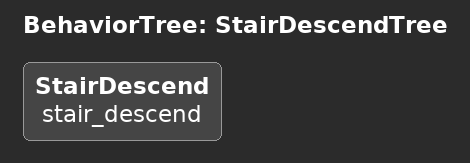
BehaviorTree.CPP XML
<!--
  独立下台阶行为树：
  - 这个 XML 只在 tree_file 指向它时执行，默认主比赛流程不会执行下台阶动作。
  - 下台阶动作会直接发布 cmd_vel.linear.x 负方向速度，运行前必须停用其它运动命令权威。
-->
<root BTCPP_format="4" main_tree_to_execute="StairDescendTree">
  <!--
    BTCPP_format="4" 表示使用 BehaviorTree.CPP v4 XML 格式。
    main_tree_to_execute="StairDescendTree" 表示加载本 XML 后默认执行下面这个 BehaviorTree。
  -->
  <BehaviorTree ID="StairDescendTree">
    <StairDescend name="stair_descend"/>
  </BehaviorTree>
</root>
